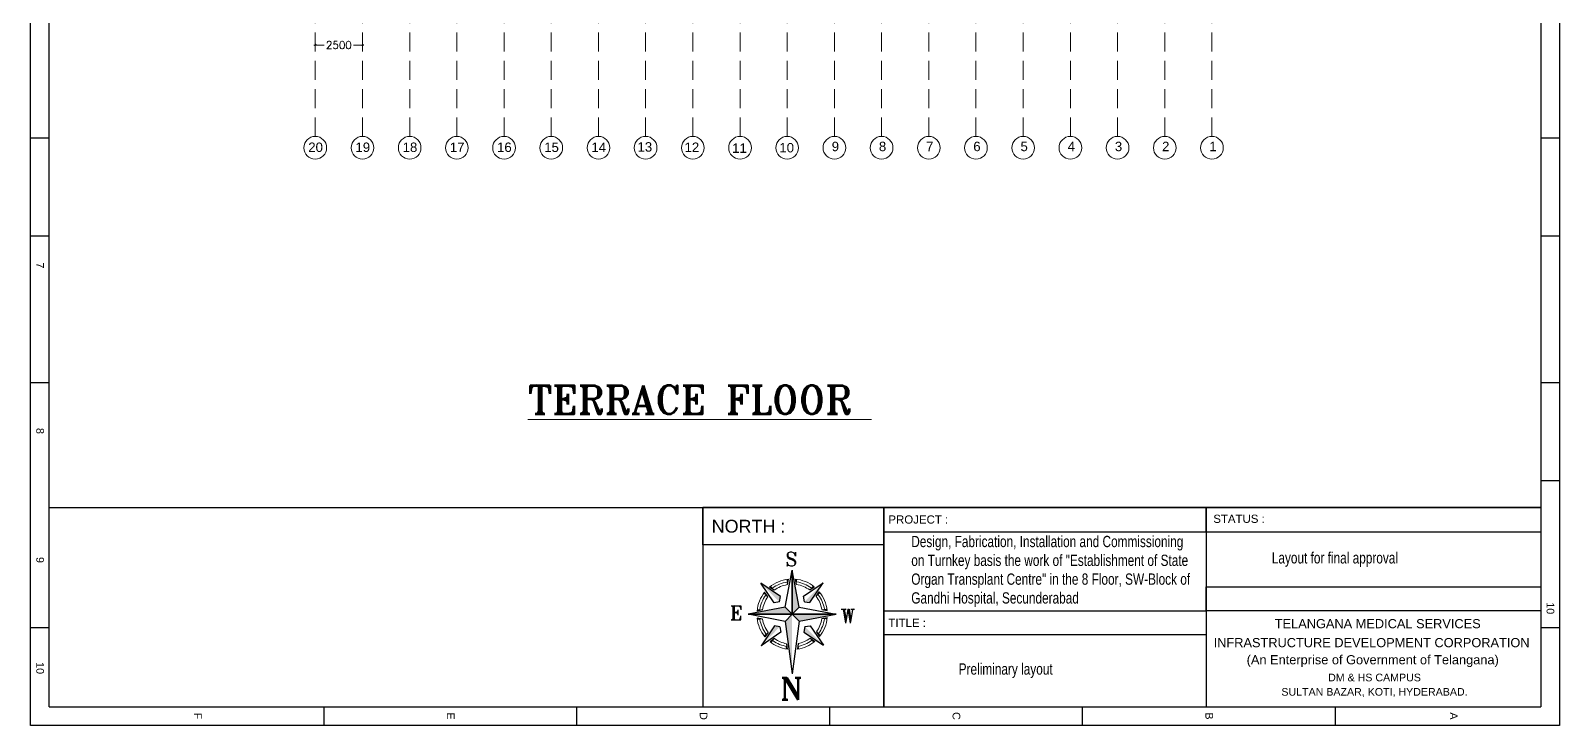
# Model space of a CAD drawing. Extents: x 11598203 to 12344885, y -3849975 to -3741011.
# Drawn here: x 12263897 to 12344885, y -3849975 to -3813153 of the extents above; entities that cross this region are included whole.
import ezdxf
from ezdxf.enums import TextEntityAlignment as Align

# ---------------------------------------------------------------- set-up
doc = ezdxf.new("R2010")
doc.units = 0
doc.header["$MEASUREMENT"] = 0
doc.header["$PDMODE"] = 35
doc.linetypes.add('DASHED', pattern=[0.75, 0.5, -0.25])
doc.layers.get('0').update_dxf_attribs({"linetype": 'CONTINUOUS'})
doc.layers.get('Defpoints').update_dxf_attribs({"linetype": 'CONTINUOUS'})
doc.layers.add('HVAC_ODU', color=232, linetype='CONTINUOUS', lineweight=0)
doc.styles.add('ARI', font='arial.ttf')
doc.styles.add('ARIAL', font='arial.ttf', dxfattribs={"width": 0.75})
doc.styles.add('DT', font='romans.shx')
doc.styles.add('ROMANS', font='arial.ttf')
doc.styles.add('ROMANT', font='romant.shx')
doc.styles.add('RT', font='romant.shx')
doc.styles.get("Standard").update_dxf_attribs({"font": 'arial.ttf'})
doc.dimstyles.get("Standard").update_dxf_attribs({"dimscale": 0.7, "dimtxt": 300, "dimasz": 150, "dimexe": 200, "dimexo": 200, "dimgap": 0.25, "dimtad": 3, "dimlfac": 0.001, "dimzin": 0, "dimdsep": 46, "dimtxsty": 'Standard', "dimblk": 'ARCHTICK', "dimcen": 0.09, "dimdle": 200, "dimclrd": 256, "dimclre": 256, "dimclrt": 6, "dimadec": 0, "dimazin": 0, "dimtfac": 1, "dimtofl": 0, "dimtmove": 0, "dimatfit": 3, "dimfxl": 1, "dimtolj": 1, "dimtzin": 0, "dimarcsym": 0})

# ---------------------------------------------------------------- blocks, each defined once
blk = doc.blocks.new('_Oblique')
at = {"color": 0, "linetype": 'ByBlock', "lineweight": -2}
blk.add_line((-0.5, -0.5), (0.5, 0.5), dxfattribs=at)
blk = doc.blocks.new('*D60')
at = {"layer": 'Defpoints', "color": 0, "ltscale": 500, "transparency": 16777216}
for p in [(12278979, -3813920, -1103), (12281479, -3813920, -1103), (12281479, -3813920)]:
    blk.add_point(p, dxfattribs=at)
at = {"layer": 'HVAC_ODU', "ltscale": 500, "transparency": 16777216}
for p, q in [((12278899, -3813920), (12279454, -3813920)), ((12278979, -3813920), (12278979, -3813840)), ((12281559, -3813920), (12281004, -3813920)), ((12281479, -3813920), (12281479, -3813840))]:
    blk.add_line(p, q, dxfattribs=at)
at = {"layer": 'HVAC_ODU', "ltscale": 500, "transparency": 16777216, "xscale": 80, "yscale": 80, "zscale": 80, "rotation": 180}
blk.add_blockref('_Oblique', (12278979, -3813920), dxfattribs=at)
at = {"layer": 'HVAC_ODU', "ltscale": 500, "transparency": 16777216, "xscale": 80, "yscale": 80, "zscale": 80}
blk.add_blockref('_Oblique', (12281479, -3813920), dxfattribs=at)
at = {"layer": 'HVAC_ODU', "color": 6, "ltscale": 500, "transparency": 16777216, "insert": (12280229, -3813920), "char_height": 400, "attachment_point": 5, "style": 'DT'}
blk.add_mtext('\\A1;2500', dxfattribs=at)

msp = doc.modelspace()

# ---------------------------------------------------------------- linework, layer by layer
at = {"color": 8, "lineweight": 25}
for p, q in [((12263897.3, -3849974.7), (12263897.3, -3741077)), ((12344885, -3741077), (12344885, -3849974.7)), ((12264881.2, -3848990.8), (12264881.2, -3741995.3)), ((12343901.1, -3741995.3), (12343901.1, -3848990.8)), ((12264881.2, -3841470.4), (12264881.2, -3818559.2)), ((12263897.3, -3818838.2), (12264881.2, -3818838.2)), ((12343901.1, -3818838.2), (12344885, -3818838.2)), ((12263897.3, -3824032.4), (12264881.2, -3824032.4)), ((12343901.1, -3824032.4), (12344885, -3824032.4)), ((12263897.3, -3831809.4), (12264881.2, -3831809.4)), ((12343901.1, -3831809.4), (12344885, -3831809.4)), ((12343901.1, -3837003.6), (12344885, -3837003.6)), ((12264881.1, -3838422.1), (12291700.1, -3838422.1)), ((12291700.1, -3838422.1), (12309427, -3838422.1)), ((12297474.9, -3838422.1), (12300796.3, -3838422.1)), ((12297474.9, -3838422.1), (12300796.3, -3838422.1)), ((12299509.9, -3838422.1), (12309098.4, -3838422.1)), ((12299509.9, -3840402.6), (12299509.9, -3838422.1)), ((12309098.4, -3838422.1), (12299509.9, -3838422.1)), ((12299509.9, -3838422.1), (12299509.9, -3848990.8)), ((12343901.1, -3838422), (12300796.3, -3838422)), ((12300796.3, -3838422), (12343901.1, -3838422)), ((12300796.3, -3838422), (12307467.6, -3838422)), ((12343901.1, -3838422), (12300796.3, -3838422)), ((12300796.3, -3838422), (12343901.1, -3838422)), ((12300796.3, -3838422), (12307467.6, -3838422)), ((12302985, -3838422.1), (12306306.4, -3838422.1)), ((12343901.1, -3838422), (12306306.4, -3838422)), ((12306306.4, -3838422), (12343901.1, -3838422)), ((12306306.4, -3838422), (12312977.7, -3838422)), ((12309098.4, -3838422.1), (12309098.4, -3848990.8)), ((12309098.4, -3838422.1), (12309098.4, -3840402.6)), ((12309098.4, -3848990.8), (12309098.4, -3838422.1)), ((12326174.1, -3838422.1), (12326174.1, -3848990.8)), ((12326174.1, -3838422.1), (12326174.1, -3848990.8)), ((12326174.1, -3838422.1), (12326174.1, -3848990.8)), ((12326174.1, -3838422.1), (12326174.1, -3848990.8)), ((12326174.1, -3839738), (12326174.1, -3838422.1)), ((12326174.1, -3838422.1), (12326174.1, -3839738)), ((12343901.1, -3838422), (12343901.1, -3848990.8)), ((12343901.1, -3838422.1), (12343901.1, -3848990.8)), ((12299509.9, -3840351.1), (12299509.9, -3844824.6)), ((12309098.4, -3840402.6), (12299509.9, -3840402.6)), ((12326174.1, -3839738), (12309098.4, -3839738)), ((12343901.1, -3839738), (12326174.1, -3839738)), ((12303863.1, -3843712.9), (12304239.8, -3841747.1)), ((12304239.8, -3844084), (12304239.8, -3841747.1)), ((12304239.8, -3841747.1), (12304239.8, -3844084)), ((12304610.9, -3843707.2), (12304239.8, -3841747.1)), ((12303288.6, -3843476.8), (12302574.9, -3842444.1)), ((12303618.2, -3843142.1), (12302574.9, -3842444.1)), ((12303290, -3842810), (12303045, -3842646.1)), ((12303986.8, -3842515.1), (12304039.8, -3842225.2)), ((12304469, -3842511.5), (12304411.6, -3842222.4)), ((12304847, -3843132.8), (12305879.7, -3842419)), ((12305170.2, -3842795.7), (12305412.7, -3842628.1)), ((12305181.7, -3843462.4), (12305879.7, -3842419)), ((12326174.1, -3842635.4), (12343901.1, -3842635.4)), ((12326174.1, -3843902.3), (12326174.1, -3842635.4)), ((12343901.1, -3842635.4), (12343901.1, -3843902.3)), ((12302951.6, -3843153.5), (12302784, -3842911.1)), ((12303573.8, -3843428), (12303288.6, -3843476.8)), ((12303573.8, -3843428), (12303618.2, -3843142.1)), ((12304895.8, -3843418), (12304847, -3843132.8)), ((12304895.8, -3843418), (12305181.7, -3843462.4)), ((12305513.8, -3843134.1), (12305677.7, -3842889.1)), ((12303863.1, -3843712.9), (12301903, -3844084)), ((12303868.7, -3844460.7), (12301903, -3844084)), ((12304239.8, -3844084), (12301903, -3844084)), ((12301903, -3844084), (12304239.8, -3844084)), ((12302667.3, -3843854.8), (12302378.2, -3843912.1)), ((12302671, -3844337), (12302381, -3844284)), ((12304239.8, -3844084), (12303863.1, -3843712.9)), ((12303863.1, -3843712.9), (12304239.8, -3844084)), ((12304239.8, -3844084), (12303868.7, -3844460.7)), ((12303868.7, -3844460.7), (12304239.8, -3844084)), ((12303868.7, -3844460.7), (12304239.8, -3847244.1)), ((12304610.9, -3843707.2), (12304239.8, -3844084)), ((12304239.8, -3844084), (12304610.9, -3843707.2)), ((12306576.7, -3844084), (12304239.8, -3844084)), ((12304239.8, -3844084), (12306576.7, -3844084)), ((12304239.8, -3844084), (12304616.5, -3844455)), ((12304616.5, -3844455), (12304239.8, -3844084)), ((12304616.5, -3844455), (12304239.8, -3847244.1)), ((12304610.9, -3843707.2), (12306576.7, -3844084)), ((12304616.5, -3844455), (12306576.7, -3844084)), ((12305808.6, -3843831), (12306098.6, -3843883.9)), ((12305812.3, -3844313.2), (12306101.4, -3844255.8)), ((12309098.4, -3843902.3), (12326174.1, -3843902.3)), ((12326174.1, -3843902.3), (12326174.1, -3845169.3)), ((12343901.1, -3843902.3), (12326174.1, -3843902.3)), ((12263897.3, -3844780.5), (12264881.2, -3844780.5)), ((12303297.9, -3844705.5), (12302599.9, -3845748.9)), ((12303632.6, -3845035.2), (12302599.9, -3845748.9)), ((12302965.8, -3845033.8), (12302801.9, -3845278.8)), ((12303583.9, -3844749.9), (12303297.9, -3844705.5)), ((12303583.9, -3844749.9), (12303632.6, -3845035.2)), ((12304905.8, -3844739.9), (12304861.4, -3845025.9)), ((12304861.4, -3845025.9), (12305904.7, -3845723.8)), ((12304905.8, -3844739.9), (12305191, -3844691.2)), ((12305191, -3844691.2), (12305904.7, -3845723.8)), ((12305528, -3845014.4), (12305695.6, -3845256.9)), ((12326174.1, -3845169.3), (12309098.4, -3845169.3)), ((12343901.1, -3844780.5), (12344885, -3844780.5)), ((12303309.4, -3845372.2), (12303066.9, -3845539.8)), ((12303943.2, -3845645.1), (12303984, -3845935.9)), ((12303943.2, -3845645.1), (12303984, -3845935.9)), ((12303943.4, -3845645.2), (12303984, -3845935.9)), ((12304554.5, -3845641.6), (12304517, -3845932.8)), ((12304554.5, -3845641.6), (12304517, -3845932.8)), ((12305189.7, -3845357.9), (12305434.7, -3845521.8)), ((12264881.2, -3848990.8), (12343901.1, -3848990.8)), ((12279450, -3849974.7), (12279450, -3848990.8)), ((12287476.8, -3848990.8), (12299509.9, -3848990.8)), ((12292842.4, -3849974.7), (12292842.4, -3848990.8)), ((12299509.9, -3848990.8), (12309098.4, -3848990.8)), ((12303588.3, -3848990.8), (12321315.2, -3848990.8)), ((12303588.3, -3848990.8), (12321315.2, -3848990.8)), ((12306234.8, -3849974.7), (12306234.8, -3848990.8)), ((12309098.4, -3848990.8), (12326825.3, -3848990.8)), ((12319627.2, -3849974.7), (12319627.2, -3848990.8)), ((12333019.6, -3849974.7), (12333019.6, -3848990.8)), ((12344885, -3849974.7), (12263897.3, -3849974.7))]:
    msp.add_line(p, q, dxfattribs=at)
at = {"color": 8, "lineweight": 5}
for major_axis, start_param, end_param in [((1759.5, 631.9), 1.3332007, 1.9193444), ((-785.7, 1540.5), -0.3117396, 0.169038), ((-1123.7, 1123.7), -0.625505, -0.1447274), ((1322, 1322), 0.1072101, 0.6933538), ((437.4, 1527.7), -0.3466753, 0.1341023), ((-1222.8, 1222.8), -1.4109031, -0.9301255), ((719.1, 1725.7), 1.2874554, 1.8735991), ((726.2, 1569.5), 1.3786513, 1.8594289), ((677.6, 1437.4), 1.3857921, 1.8665697), ((1482.1, 573.3), -0.2091916, 0.271586), ((1680.6, 407.6), -0.07806, 0.4027176), ((-689.7, 1737.7), 4.441773, 5.0279167), ((-689.7, 1737.7), 1.3001804, 1.8863241), ((1680.6, 407.6), 3.0635327, 3.5443103), ((1482.1, 573.3), 2.9324011, 3.4131787), ((677.6, 1437.4), 4.5273847, 5.0081623), ((726.2, 1569.5), 4.5202439, 5.0010215), ((719.1, 1725.7), 4.429048, 5.0151917), ((-1794.1, 525.8), 1.1776825, 1.718597), ((529.2, 1646.3), 2.8271176, 3.2923026), ((517, 1502.6), 2.8474611, 3.2853202), ((-860.6, 1659.7), 2.8120483, 3.3565794), ((1554.7, 757.2), 4.4310958, 4.8998279), ((-719.3, 1417), 2.8711886, 3.3125112)]:
    msp.add_ellipse((12304239.8, -3844084), major_axis=major_axis, ratio=1, start_param=start_param, end_param=end_param, dxfattribs=at)
for points in [[(12304239.8, -3841747.1), (12304610.9, -3843707.2), (12304239.8, -3844084)], [(12302574.9, -3842444.1), (12303618.2, -3843142.1), (12303573.8, -3843428)], [(12303045, -3842646.1), (12303122.3, -3842585.2), (12303290, -3842810)], [(12303942.2, -3842238.3), (12304039.8, -3842225.2), (12303986.8, -3842515.1)], [(12304509.4, -3842234), (12304411.6, -3842222.4), (12304469, -3842511.5)], [(12305879.7, -3842419), (12305181.7, -3843462.4), (12304895.8, -3843418)], [(12305412.7, -3842628.1), (12305334.4, -3842568.4), (12305170.2, -3842795.7)], [(12302784, -3842911.1), (12302724.2, -3842989.3), (12302951.6, -3843153.5)], [(12305677.7, -3842889.1), (12305738.6, -3842966.5), (12305513.8, -3843134.1)], [(12301903, -3844084), (12303863.1, -3843712.9), (12304239.8, -3844084)], [(12302389.8, -3843814.3), (12302378.2, -3843912.1), (12302667.3, -3843854.8)], [(12302394.1, -3844381.6), (12302381, -3844284), (12302671, -3844337)], [(12306576.7, -3844084), (12304616.5, -3844455), (12304239.8, -3844084)], [(12306085.5, -3843786.3), (12306098.6, -3843883.9), (12305808.6, -3843831)], [(12306089.8, -3844353.6), (12306101.4, -3844255.8), (12305812.3, -3844313.2)], [(12302599.9, -3845748.9), (12303297.9, -3844705.5), (12303583.9, -3844749.9)], [(12302801.9, -3845278.8), (12302741, -3845201.5), (12302965.8, -3845033.8)], [(12305904.7, -3845723.8), (12304861.4, -3845025.9), (12304905.8, -3844739.9)], [(12305695.6, -3845256.9), (12305755.4, -3845178.6), (12305528, -3845014.4)], [(12303066.9, -3845539.8), (12303145.2, -3845599.5), (12303309.4, -3845372.2)], [(12303984, -3845935.9), (12303887.9, -3845920), (12303943.2, -3845645.1)], [(12304517, -3845932.8), (12304613, -3845915.9), (12304554.5, -3845641.6)], [(12305434.7, -3845521.8), (12305357.3, -3845582.8), (12305189.7, -3845357.9)]]:
    msp.add_solid(points, dxfattribs=at)
at = {"color": 5}
msp.add_solid([(12304239.8, -3847244.1), (12303868.7, -3844460.7), (12304239.8, -3844084)], dxfattribs=at)
at = {"layer": 'HVAC_ODU', "linetype": 'DASHED', "ltscale": 2000}
for p, q in [((12278978.9, -3818762.3, -1103.3), (12278978.9, -3753517.9, -1103.3)), ((12281478.9, -3818762.3, -1103.3), (12281478.9, -3753517.9, -1103.3)), ((12283978.9, -3818762.3, -1103.3), (12283978.9, -3753517.9, -1103.3)), ((12286478.9, -3818762.3, -1103.3), (12286478.9, -3753517.9, -1103.3)), ((12288978.9, -3818762.3, -1103.3), (12288978.9, -3753517.9, -1103.3)), ((12291478.9, -3818762.3, -1103.3), (12291478.9, -3753517.9, -1103.3)), ((12293978.9, -3818762.3, -1103.3), (12293978.9, -3753517.9, -1103.3)), ((12296478.9, -3818762.3, -1103.3), (12296478.9, -3753517.9, -1103.3)), ((12298978.9, -3818762.3, -1103.3), (12298978.9, -3753517.9, -1103.3)), ((12301478.9, -3818762.3, -1103.3), (12301478.9, -3753517.9, -1103.3)), ((12303978.9, -3818762.3, -1103.3), (12303978.9, -3753517.9, -1103.3)), ((12306478.9, -3818762.3, -1103.3), (12306478.9, -3753517.9, -1103.3)), ((12308978.9, -3818762.3, -1103.3), (12308978.9, -3753517.9, -1103.3)), ((12311478.9, -3818762.3, -1103.3), (12311478.9, -3753517.9, -1103.3)), ((12313978.9, -3818762.3, -1103.3), (12313978.9, -3753517.9, -1103.3)), ((12316478.9, -3818762.3, -1103.3), (12316478.9, -3753517.9, -1103.3)), ((12318978.9, -3818762.3, -1103.3), (12318978.9, -3753517.9, -1103.3)), ((12321478.9, -3818762.3, -1103.3), (12321478.9, -3753517.9, -1103.3)), ((12323978.9, -3818762.3, -1103.3), (12323978.9, -3753517.9, -1103.3)), ((12326478.9, -3818762.3, -1103.3), (12326478.9, -3753517.9, -1103.3))]:
    msp.add_line(p, q, dxfattribs=at)
at = {"layer": 'HVAC_ODU', "ltscale": 500}
for centre in [(12278978.9, -3819362.3, -1103.3), (12281478.9, -3819362.3, -1103.3), (12283978.9, -3819362.3, -1103.3), (12286478.9, -3819362.3, -1103.3), (12288978.9, -3819362.3, -1103.3), (12291478.9, -3819362.3, -1103.3), (12293978.9, -3819362.3, -1103.3), (12296478.9, -3819362.3, -1103.3), (12298978.9, -3819362.3, -1103.3), (12301478.9, -3819362.3, -1103.3), (12303978.9, -3819362.3, -1103.3), (12306478.9, -3819362.3, -1103.3), (12308978.9, -3819362.3, -1103.3), (12311478.9, -3819362.3, -1103.3), (12313978.9, -3819362.3, -1103.3), (12316478.9, -3819362.3, -1103.3), (12318978.9, -3819362.3, -1103.3), (12321478.9, -3819362.3, -1103.3), (12323978.9, -3819362.3, -1103.3), (12326478.9, -3819362.3, -1103.3)]:
    msp.add_circle(centre, 600, dxfattribs=at)

# ---------------------------------------------------------------- texts
at = {"color": 8, "lineweight": 20, "style": 'ROMANS', "width": 1}
for s, height, p in [('7', 407.8, (12264404, -3825600.4)), ('8', 407.8, (12264404, -3834370.8)), ('9', 407.8, (12264404, -3841207.8)), ('10', 407.84, (12344407.8, -3843765.7)), ('10', 407.84, (12264404, -3846935.2)), ('E', 407.8, (12286156.8, -3849472.4)), ('D', 407.8, (12299549.2, -3849472.4)), ('C', 407.8, (12312941.6, -3849472.4)), ('B', 407.8, (12326334, -3849472.4)), ('A', 407.8, (12339296.5, -3849472.4)), ('F', 407.8, (12272764.4, -3849472.4))]:
    msp.add_text(s, height=height, rotation=270, dxfattribs=at).set_placement(p, align=Align.MIDDLE)
at = {"color": 8, "lineweight": 20, "style": 'ROMANT'}
msp.add_text('%%UTERRACE FLOOR ', height=1500, dxfattribs=at).set_placement((12299338.7, -3833466.1), align=Align.CENTER)
at = {"color": 8, "lineweight": 20, "style": 'ARIAL'}
for s, height, p in [('STATUS :', 434.37, (12326547.6, -3839241.3)), ('NORTH :', 679.02, (12299978.3, -3839757.5)), ('PROJECT :', 434.37, (12309337.9, -3839278.5)), ('TITLE :', 434.37, (12309337.9, -3844757.3))]:
    msp.add_text(s, height=height, dxfattribs=at).set_placement(p)
at = {"color": 8, "linetype": 'Continuous', "lineweight": 20, "style": 'RT', "width": 1}
for s, p in [('S', (12303877.3, -3841529.5)), ('W', (12306812, -3844546.8))]:
    msp.add_text(s, height=737.5, dxfattribs=at).set_placement(p)
at = {"color": 8, "linetype": 'Continuous', "lineweight": 20, "style": 'RT'}
for s, height, p in [('E', 737.5, (12300945.7, -3844375.6)), ('N', 1163.3, (12303610, -3848616.3))]:
    msp.add_text(s, height=height, dxfattribs=at).set_placement(p)
at = {"color": 8, "lineweight": 20, "style": 'ARIAL', "width": 1}
for s, p in [('TELANGANA MEDICAL SERVICES', (12335260.4, -3844823.8)), ('INFRASTRUCTURE DEVELOPMENT CORPORATION', (12334936.1, -3845829.1)), ('(An Enterprise of Government of Telangana)', (12334995, -3846735.6))]:
    msp.add_text(s, height=484.563, dxfattribs=at).set_placement(p, align=Align.CENTER)
at = {"color": 8, "lineweight": 20, "style": 'ARI', "width": 1}
for s, p in [('DM & HS CAMPUS', (12335088.8, -3847636.1)), ('SULTAN BAZAR, KOTI, HYDERABAD.', (12335088.8, -3848397))]:
    msp.add_text(s, height=403.503, rotation=0.000049, dxfattribs=at).set_placement(p, align=Align.CENTER)
at = {"color": 6, "lineweight": 20, "insert": (12310550.8, -3839928.8), "char_height": 597.8169, "width": 14782.052, "attachment_point": 1, "rotation": 0.000049, "style": 'ARIAL'}
msp.add_mtext('Design, Fabrication, Installation and Commissioning on Turnkey basis the work of "Establishment of State Organ Transplant Centre" in the 8 Floor, SW-Block of Gandhi Hospital, Secunderabad', dxfattribs=at)
at = {"color": 6, "lineweight": 20, "char_height": 597.817, "attachment_point": 1, "rotation": 0.000049, "style": 'ARIAL'}
for s, insert in [('Layout for final approval', (12329649.2, -3840795)), ('Preliminary layout', (12313062.2, -3846685))]:
    msp.add_mtext(s, dxfattribs=dict(at, insert=insert))
at = {"layer": 'HVAC_ODU', "ltscale": 500, "char_height": 500, "attachment_point": 1}
for s, insert in [('20', (12278607.5, -3819086.7)), ('19', (12281107.5, -3819086.7)), ('18', (12283607.5, -3819086.7)), ('17', (12286107.5, -3819086.7)), ('16', (12288607.5, -3819086.7)), ('15', (12291107.5, -3819086.7)), ('14', (12293607.5, -3819086.7)), ('13', (12296048.7, -3819067.3, -1103.3)), ('12', (12298539.1, -3819086.7)), ('11', (12301061.9, -3819132.3)), ('10', (12303561.9, -3819109.5)), ('9', (12306336.1, -3819044)), ('8', (12308836.1, -3819044)), ('7', (12311336.1, -3819044)), ('6', (12313836.1, -3819044)), ('5', (12316336.1, -3819044)), ('4', (12318836.1, -3819044)), ('3', (12321336.1, -3819044)), ('2', (12323836.1, -3819044)), ('1', (12326336.1, -3819044))]:
    msp.add_mtext_dynamic_manual_height_columns(s, width=1284.549, gutter_width=14.7, heights=[0], dxfattribs=dict(at, insert=insert))

# ---------------------------------------------------------------- dimensions: what is measured, and where the dimension line sits
at = {"layer": 'HVAC_ODU', "ltscale": 500}
dim = msp.add_linear_dim(base=(12281478.9, -3813920.2), p1=(12278978.9, -3813920.2, -1103.3), p2=(12281478.9, -3813920.2, -1103.3), dimstyle='Standard', override={"dimscale": 1, "dimtxt": 400, "dimasz": 80, "dimexe": 80, "dimexo": 0, "dimgap": 70, "dimtad": 0, "dimdec": 0, "dimlfac": 1, "dimzin": 12, "dimtxsty": 'DT', "dimblk": 'Oblique', "dimcen": 2, "dimdle": 80, "dimtdec": 0, "dimtix": 1, "dimtofl": 1, "dimtmove": 2, "dimlwd": 65535, "dimlwe": 65535}, dxfattribs=at)
dim.commit()
dim.dimension.update_dxf_attribs({"geometry": '*D60', "text_midpoint": (12280228.9, -3813920.2)})

doc.saveas('drawing.dxf')
